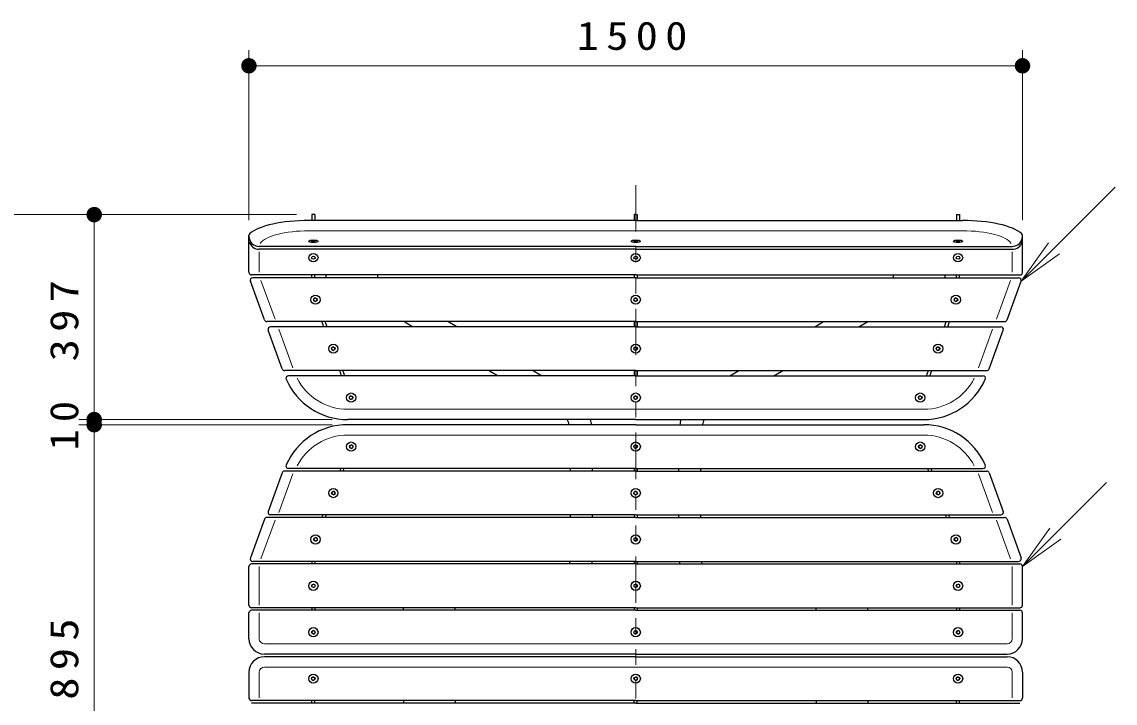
# Model space of a CAD drawing. Units: millimetres on the paper, scale 1:30. Extents: x -365 to 0, y 0 to 257.
# Drawn here: x -298.4 to -227.7, y 183.2 to 227.2 of the extents above; entities that cross this region are included whole.
import ezdxf

# ---------------------------------------------------------------- set-up
doc = ezdxf.new("R2010")
doc.units = ezdxf.units.MM
doc.linetypes.add('USER3', pattern=[8, 3, -1, 1, -1, 1, -1])
doc.layers.add('LY_1', color=7, linetype='Continuous', lineweight=25)
doc.styles.add('ＭＳ ゴシック', font='')
doc.styles.get('ＭＳ ゴシック').set_extended_font_data('MS Gothic')

# ---------------------------------------------------------------- blocks, each defined once
blk = doc.blocks.new('filled_dot')
at = {"color": 0, "linetype": 'Continuous', "lineweight": -2, "const_width": 1.25}
blk.add_lwpolyline([(-0.625, 0, 1), (0.625, 0, 1)], format="xyb", close=True, dxfattribs=at)
blk = doc.blocks.new('open_arrow')
at = {"color": 0, "linetype": 'Continuous', "lineweight": -2}
blk.add_lwpolyline([(7.5, 1.25), (0, 0), (7.5, -1.25)], dxfattribs=at)

msp = doc.modelspace()

# ---------------------------------------------------------------- linework, layer by layer
at = {"layer": 'LY_1', "lineweight": 13}
for p, q in [((-283.7, 214.389), (-283.7, 225.359)), ((-233.7, 214.389), (-233.7, 225.359)), ((-283.7, 224.359), (-233.7, 224.359)), ((-233.792, 210.432), (-227.713, 216.512)), ((-280.633, 214.737), (-304.7, 214.737)), ((-280.633, 214.737), (-294.7, 214.737)), ((-293.7, 201.489), (-293.7, 214.737)), ((-278.318, 201.489), (-294.7, 201.489)), ((-293.7, 201.156), (-293.7, 201.489)), ((-278.318, 201.156), (-294.7, 201.156)), ((-293.7, 171.323), (-293.7, 201.156)), ((-233.7, 191.989), (-228.274, 197.415))]:
    msp.add_line(p, q, dxfattribs=at)
at = {"layer": 'LY_1', "linetype": 'USER3', "lineweight": 13}
msp.add_line((-258.7, 216.643), (-258.7, 183.465), dxfattribs=at)
at = {"layer": 'LY_1', "color": 21}
for p, q in [((-258.7, 214.359), (-279.814, 214.359)), ((-258.7, 214.359), (-237.585, 214.359)), ((-283.7, 211.007), (-283.7, 213.389)), ((-233.7, 211.007), (-233.7, 213.389)), ((-258.7, 212.682), (-283.033, 212.682)), ((-258.7, 212.501), (-283.033, 212.501)), ((-258.7, 212.682), (-234.366, 212.682)), ((-258.7, 212.501), (-234.366, 212.501)), ((-258.7, 210.84), (-283.533, 210.84)), ((-258.7, 210.656), (-283.451, 210.656)), ((-258.7, 210.84), (-233.866, 210.84)), ((-258.7, 210.656), (-233.949, 210.656)), ((-282.697, 207.932), (-283.607, 210.432)), ((-234.702, 207.932), (-233.792, 210.432)), ((-258.7, 207.823), (-282.541, 207.823)), ((-258.7, 207.823), (-234.859, 207.823)), ((-281.545, 204.766), (-282.455, 207.266)), ((-258.7, 207.489), (-282.298, 207.489)), ((-258.7, 207.489), (-235.101, 207.489)), ((-235.855, 204.766), (-234.945, 207.266)), ((-258.7, 204.656), (-281.388, 204.656)), ((-258.7, 204.323), (-281.137, 204.323)), ((-258.7, 204.656), (-236.011, 204.656)), ((-258.7, 204.323), (-236.263, 204.323)), ((-258.7, 201.489), (-277.318, 201.489)), ((-258.7, 201.489), (-240.081, 201.489)), ((-258.7, 201.156), (-277.318, 201.156)), ((-258.7, 201.156), (-240.081, 201.156)), ((-281.545, 198.046), (-282.455, 195.546)), ((-258.7, 198.156), (-281.388, 198.156)), ((-258.7, 198.323), (-281.137, 198.323)), ((-258.7, 198.323), (-236.263, 198.323)), ((-258.7, 198.156), (-236.011, 198.156)), ((-235.855, 198.046), (-234.945, 195.546)), ((-282.697, 195.046), (-283.607, 192.546)), ((-258.7, 195.156), (-282.541, 195.156)), ((-258.7, 195.323), (-282.298, 195.323)), ((-258.7, 195.323), (-235.101, 195.323)), ((-258.7, 195.156), (-234.859, 195.156)), ((-234.702, 195.046), (-233.792, 192.546)), ((-258.7, 192.323), (-283.451, 192.323)), ((-258.7, 192.323), (-233.949, 192.323)), ((-283.7, 189.489), (-283.7, 191.989)), ((-258.7, 192.156), (-283.533, 192.156)), ((-258.7, 192.156), (-233.866, 192.156)), ((-233.7, 189.489), (-233.7, 191.989)), ((-283.7, 187.323), (-283.7, 188.989)), ((-258.7, 189.323), (-283.533, 189.323)), ((-258.7, 189.156), (-283.533, 189.156)), ((-258.7, 189.323), (-233.866, 189.323)), ((-258.7, 189.156), (-233.866, 189.156)), ((-233.7, 187.323), (-233.7, 188.989)), ((-258.7, 186.323), (-282.7, 186.323)), ((-258.7, 186.156), (-282.7, 186.156)), ((-258.7, 186.323), (-234.7, 186.323)), ((-258.7, 186.156), (-234.7, 186.156)), ((-283.7, 185.156), (-283.7, 183.489)), ((-233.7, 185.156), (-233.7, 183.489)), ((-258.7, 183.323), (-283.533, 183.323)), ((-258.7, 183.156), (-283.533, 183.156)), ((-258.7, 183.323), (-233.867, 183.323)), ((-258.7, 183.156), (-233.867, 183.156))]:
    msp.add_line(p, q, dxfattribs=at)
at = {"layer": 'LY_1', "color": 4}
for p, q in [((-279.433, 214.737), (-279.633, 214.737)), ((-279.633, 214.737), (-279.633, 214.359)), ((-279.433, 214.737), (-279.433, 214.359)), ((-258.8, 214.737), (-258.8, 214.359)), ((-258.7, 214.737), (-258.8, 214.737)), ((-258.7, 214.737), (-258.6, 214.737)), ((-258.6, 214.737), (-258.6, 214.359)), ((-237.966, 214.737), (-237.966, 214.359)), ((-237.966, 214.737), (-237.766, 214.737)), ((-237.766, 214.737), (-237.766, 214.359)), ((-279.633, 210.656), (-279.633, 210.84)), ((-279.433, 210.656), (-279.433, 210.84)), ((-258.8, 210.84), (-258.8, 210.656)), ((-258.6, 210.84), (-258.6, 210.656)), ((-237.966, 210.656), (-237.966, 210.84)), ((-237.766, 210.656), (-237.766, 210.84)), ((-278.864, 207.489), (-278.986, 207.823)), ((-278.652, 207.489), (-278.773, 207.823)), ((-258.8, 207.823), (-258.8, 207.489)), ((-258.6, 207.823), (-258.6, 207.489)), ((-238.748, 207.489), (-238.627, 207.823)), ((-238.535, 207.489), (-238.414, 207.823)), ((-277.712, 204.323), (-277.833, 204.656)), ((-277.499, 204.323), (-277.62, 204.656)), ((-258.8, 204.656), (-258.8, 204.323)), ((-258.6, 204.656), (-258.6, 204.323)), ((-239.9, 204.323), (-239.779, 204.656)), ((-239.688, 204.323), (-239.566, 204.656)), ((-277.773, 198.323), (-277.833, 198.156)), ((-277.56, 198.323), (-277.62, 198.156)), ((-258.8, 198.323), (-258.8, 198.156)), ((-258.6, 198.323), (-258.6, 198.156)), ((-239.84, 198.323), (-239.779, 198.156)), ((-239.627, 198.323), (-239.566, 198.156)), ((-278.925, 195.323), (-278.986, 195.156)), ((-278.712, 195.323), (-278.773, 195.156)), ((-258.8, 195.323), (-258.8, 195.156)), ((-258.6, 195.323), (-258.6, 195.156)), ((-238.687, 195.323), (-238.627, 195.156)), ((-238.474, 195.323), (-238.414, 195.156)), ((-279.633, 192.323), (-279.633, 192.156)), ((-279.433, 192.323), (-279.433, 192.156)), ((-258.8, 192.323), (-258.8, 192.156)), ((-258.6, 192.323), (-258.6, 192.156)), ((-237.966, 192.323), (-237.966, 192.156)), ((-237.766, 192.323), (-237.766, 192.156)), ((-279.633, 189.323), (-279.633, 189.156)), ((-279.433, 189.323), (-279.433, 189.156)), ((-258.8, 189.323), (-258.8, 189.156)), ((-258.6, 189.323), (-258.6, 189.156)), ((-237.966, 189.323), (-237.966, 189.156)), ((-237.766, 189.323), (-237.766, 189.156)), ((-279.633, 183.156), (-279.633, 183.323)), ((-279.433, 183.156), (-279.433, 183.323)), ((-258.8, 183.156), (-258.8, 183.323)), ((-258.6, 183.156), (-258.6, 183.323)), ((-237.967, 183.156), (-237.967, 183.323)), ((-237.767, 183.156), (-237.767, 183.323))]:
    msp.add_line(p, q, dxfattribs=at)
at = {"layer": 'LY_1', "color": 12, "lineweight": 13}
for p, q in [((-258.7, 213.692), (-279.814, 213.692)), ((-258.7, 213.692), (-237.585, 213.692)), ((-283.033, 211.007), (-283.033, 212.334)), ((-234.366, 211.007), (-234.366, 212.334)), ((-282.009, 207.989), (-282.919, 210.489)), ((-235.391, 207.989), (-234.481, 210.489)), ((-280.856, 204.823), (-281.766, 207.323)), ((-236.543, 204.823), (-235.633, 207.323)), ((-258.7, 202.156), (-277.318, 202.156)), ((-258.7, 202.156), (-240.081, 202.156)), ((-258.7, 200.489), (-277.318, 200.489)), ((-258.7, 200.489), (-240.081, 200.489)), ((-280.856, 197.989), (-281.766, 195.489)), ((-236.543, 197.989), (-235.633, 195.489)), ((-282.009, 194.989), (-282.919, 192.489)), ((-235.391, 194.989), (-234.481, 192.489)), ((-283.033, 189.489), (-283.033, 191.989)), ((-234.366, 189.489), (-234.366, 191.989)), ((-283.033, 187.323), (-283.033, 188.989)), ((-234.366, 187.323), (-234.366, 188.989)), ((-258.7, 186.989), (-282.7, 186.989)), ((-258.7, 186.989), (-234.7, 186.989)), ((-283.033, 185.156), (-283.033, 183.489)), ((-258.7, 185.489), (-282.7, 185.489)), ((-258.7, 185.489), (-234.7, 185.489)), ((-234.367, 185.156), (-234.367, 183.489))]:
    msp.add_line(p, q, dxfattribs=at)
at = {"layer": 'LY_1', "color": 190}
for p, q in [((-278.7, 210.656), (-278.7, 210.84)), ((-275.366, 210.656), (-275.366, 210.84)), ((-242.033, 210.656), (-242.033, 210.84)), ((-238.7, 210.656), (-238.7, 210.84)), ((-273.116, 207.489), (-273.693, 207.823)), ((-270.269, 207.489), (-270.847, 207.823)), ((-247.13, 207.489), (-246.553, 207.823)), ((-244.284, 207.489), (-243.706, 207.823)), ((-267.631, 204.323), (-268.208, 204.656)), ((-264.784, 204.323), (-265.362, 204.656)), ((-252.615, 204.323), (-252.038, 204.656)), ((-249.768, 204.323), (-249.191, 204.656)), ((-262.911, 198.156), (-262.911, 198.323)), ((-261.488, 198.156), (-261.488, 198.323)), ((-255.911, 198.156), (-255.911, 198.323)), ((-254.488, 198.156), (-254.488, 198.323)), ((-262.911, 195.156), (-262.911, 195.323)), ((-261.488, 195.156), (-261.488, 195.323)), ((-255.911, 195.156), (-255.911, 195.323)), ((-254.488, 195.156), (-254.488, 195.323)), ((-273.7, 189.156), (-273.7, 189.323)), ((-270.366, 189.156), (-270.366, 189.323)), ((-247.033, 189.156), (-247.033, 189.323)), ((-243.7, 189.156), (-243.7, 189.323)), ((-273.7, 183.323), (-273.7, 183.156)), ((-270.366, 183.323), (-270.366, 183.156)), ((-247.033, 183.323), (-247.033, 183.156)), ((-243.7, 183.323), (-243.7, 183.156))]:
    msp.add_line(p, q, dxfattribs=at)
at = {"layer": 'LY_1'}
for p, q in [((-279.395, 209.355), (-279.495, 209.297)), ((-279.495, 209.182), (-279.495, 209.297)), ((-279.495, 209.182), (-279.395, 209.124)), ((-279.395, 209.355), (-279.295, 209.297)), ((-279.295, 209.182), (-279.395, 209.124)), ((-279.295, 209.182), (-279.295, 209.297)), ((-258.7, 209.355), (-258.8, 209.297)), ((-258.8, 209.182), (-258.8, 209.297)), ((-258.8, 209.182), (-258.7, 209.124)), ((-258.7, 209.355), (-258.6, 209.297)), ((-258.6, 209.182), (-258.7, 209.124)), ((-258.6, 209.182), (-258.6, 209.297)), ((-238.005, 209.355), (-238.105, 209.297)), ((-238.105, 209.182), (-238.105, 209.297)), ((-238.105, 209.182), (-238.005, 209.124)), ((-238.005, 209.355), (-237.905, 209.297)), ((-237.905, 209.182), (-238.005, 209.124)), ((-237.905, 209.182), (-237.905, 209.297)), ((-278.242, 206.188), (-278.342, 206.13)), ((-278.342, 206.015), (-278.342, 206.13)), ((-278.342, 206.015), (-278.242, 205.957)), ((-278.242, 206.188), (-278.142, 206.13)), ((-278.142, 206.015), (-278.242, 205.957)), ((-278.142, 206.015), (-278.142, 206.13)), ((-258.7, 206.188), (-258.8, 206.13)), ((-258.8, 206.015), (-258.8, 206.13)), ((-258.8, 206.015), (-258.7, 205.957)), ((-258.7, 206.188), (-258.6, 206.13)), ((-258.6, 206.015), (-258.7, 205.957)), ((-258.6, 206.015), (-258.6, 206.13)), ((-239.157, 206.188), (-239.257, 206.13)), ((-239.257, 206.015), (-239.257, 206.13)), ((-239.257, 206.015), (-239.157, 205.957)), ((-239.157, 206.188), (-239.057, 206.13)), ((-239.057, 206.015), (-239.157, 205.957)), ((-239.057, 206.015), (-239.057, 206.13)), ((-277.09, 203.022), (-277.19, 202.964)), ((-277.19, 202.848), (-277.19, 202.964)), ((-277.19, 202.848), (-277.09, 202.791)), ((-277.09, 203.022), (-276.99, 202.964)), ((-276.99, 202.848), (-277.09, 202.791)), ((-276.99, 202.848), (-276.99, 202.964)), ((-258.7, 203.022), (-258.8, 202.964)), ((-258.8, 202.848), (-258.8, 202.964)), ((-258.8, 202.848), (-258.7, 202.791)), ((-258.7, 203.022), (-258.6, 202.964)), ((-258.6, 202.848), (-258.7, 202.791)), ((-258.6, 202.848), (-258.6, 202.964)), ((-240.31, 203.022), (-240.41, 202.964)), ((-240.41, 202.848), (-240.41, 202.964)), ((-240.41, 202.848), (-240.31, 202.791)), ((-240.31, 203.022), (-240.21, 202.964)), ((-240.21, 202.848), (-240.31, 202.791)), ((-240.21, 202.848), (-240.21, 202.964)), ((-277.19, 199.797), (-277.09, 199.855)), ((-277.19, 199.797), (-277.19, 199.682)), ((-277.09, 199.624), (-277.19, 199.682)), ((-276.99, 199.797), (-277.09, 199.855)), ((-277.09, 199.624), (-276.99, 199.682)), ((-276.99, 199.797), (-276.99, 199.682)), ((-258.7, 199.855), (-258.8, 199.797)), ((-258.8, 199.682), (-258.8, 199.797)), ((-258.8, 199.682), (-258.7, 199.624)), ((-258.7, 199.855), (-258.6, 199.797)), ((-258.6, 199.682), (-258.7, 199.624)), ((-258.6, 199.682), (-258.6, 199.797)), ((-240.41, 199.797), (-240.31, 199.855)), ((-240.41, 199.797), (-240.41, 199.682)), ((-240.31, 199.624), (-240.41, 199.682)), ((-240.21, 199.797), (-240.31, 199.855)), ((-240.31, 199.624), (-240.21, 199.682)), ((-240.21, 199.797), (-240.21, 199.682)), ((-278.342, 196.797), (-278.242, 196.855)), ((-278.342, 196.797), (-278.342, 196.682)), ((-278.242, 196.624), (-278.342, 196.682)), ((-278.142, 196.797), (-278.242, 196.855)), ((-278.242, 196.624), (-278.142, 196.682)), ((-278.142, 196.797), (-278.142, 196.682)), ((-258.7, 196.855), (-258.8, 196.797)), ((-258.8, 196.682), (-258.8, 196.797)), ((-258.8, 196.682), (-258.7, 196.624)), ((-258.7, 196.855), (-258.6, 196.797)), ((-258.6, 196.682), (-258.7, 196.624)), ((-258.6, 196.682), (-258.6, 196.797)), ((-239.257, 196.797), (-239.157, 196.855)), ((-239.257, 196.797), (-239.257, 196.682)), ((-239.157, 196.624), (-239.257, 196.682)), ((-239.057, 196.797), (-239.157, 196.855)), ((-239.157, 196.624), (-239.057, 196.682)), ((-239.057, 196.797), (-239.057, 196.682)), ((-279.495, 193.797), (-279.395, 193.855)), ((-279.495, 193.797), (-279.495, 193.682)), ((-279.395, 193.624), (-279.495, 193.682)), ((-279.295, 193.797), (-279.395, 193.855)), ((-279.395, 193.624), (-279.295, 193.682)), ((-279.295, 193.797), (-279.295, 193.682)), ((-258.7, 193.855), (-258.8, 193.797)), ((-258.8, 193.682), (-258.8, 193.797)), ((-258.8, 193.682), (-258.7, 193.624)), ((-258.7, 193.855), (-258.6, 193.797)), ((-258.6, 193.682), (-258.7, 193.624)), ((-258.6, 193.682), (-258.6, 193.797)), ((-238.105, 193.797), (-238.005, 193.855)), ((-238.105, 193.797), (-238.105, 193.682)), ((-238.005, 193.624), (-238.105, 193.682)), ((-237.905, 193.797), (-238.005, 193.855)), ((-238.005, 193.624), (-237.905, 193.682)), ((-237.905, 193.797), (-237.905, 193.682)), ((-279.633, 190.797), (-279.533, 190.855)), ((-279.633, 190.797), (-279.633, 190.682)), ((-279.433, 190.797), (-279.533, 190.855)), ((-279.433, 190.797), (-279.433, 190.682)), ((-258.7, 190.855), (-258.8, 190.797)), ((-258.8, 190.682), (-258.8, 190.797)), ((-258.7, 190.855), (-258.6, 190.797)), ((-258.6, 190.682), (-258.6, 190.797)), ((-237.966, 190.797), (-237.866, 190.855)), ((-237.966, 190.797), (-237.966, 190.682)), ((-237.766, 190.797), (-237.866, 190.855)), ((-237.766, 190.797), (-237.766, 190.682)), ((-279.533, 190.624), (-279.633, 190.682)), ((-279.533, 190.624), (-279.433, 190.682)), ((-258.8, 190.682), (-258.7, 190.624)), ((-258.6, 190.682), (-258.7, 190.624)), ((-237.866, 190.624), (-237.966, 190.682)), ((-237.866, 190.624), (-237.766, 190.682)), ((-279.633, 187.797), (-279.533, 187.855)), ((-279.633, 187.797), (-279.633, 187.682)), ((-279.533, 187.624), (-279.633, 187.682)), ((-279.433, 187.797), (-279.533, 187.855)), ((-279.533, 187.624), (-279.433, 187.682)), ((-279.433, 187.797), (-279.433, 187.682)), ((-258.7, 187.855), (-258.8, 187.797)), ((-258.8, 187.682), (-258.8, 187.797)), ((-258.8, 187.682), (-258.7, 187.624)), ((-258.7, 187.855), (-258.6, 187.797)), ((-258.6, 187.682), (-258.7, 187.624)), ((-258.6, 187.682), (-258.6, 187.797)), ((-237.966, 187.797), (-237.866, 187.855)), ((-237.966, 187.797), (-237.966, 187.682)), ((-237.866, 187.624), (-237.966, 187.682)), ((-237.766, 187.797), (-237.866, 187.855)), ((-237.866, 187.624), (-237.766, 187.682)), ((-237.766, 187.797), (-237.766, 187.682)), ((-279.533, 184.855), (-279.633, 184.797)), ((-279.633, 184.682), (-279.633, 184.797)), ((-279.633, 184.682), (-279.533, 184.624)), ((-279.533, 184.855), (-279.433, 184.797)), ((-279.433, 184.682), (-279.533, 184.624)), ((-279.433, 184.682), (-279.433, 184.797)), ((-258.8, 184.797), (-258.7, 184.855)), ((-258.8, 184.797), (-258.8, 184.682)), ((-258.7, 184.624), (-258.8, 184.682)), ((-258.6, 184.797), (-258.7, 184.855)), ((-258.7, 184.624), (-258.6, 184.682)), ((-258.6, 184.797), (-258.6, 184.682)), ((-237.867, 184.855), (-237.967, 184.797)), ((-237.967, 184.682), (-237.967, 184.797)), ((-237.967, 184.682), (-237.867, 184.624)), ((-237.867, 184.855), (-237.767, 184.797)), ((-237.767, 184.682), (-237.867, 184.624)), ((-237.767, 184.682), (-237.767, 184.797))]:
    msp.add_line(p, q, dxfattribs=at)
for centre, radius in [((-279.395, 209.239), 0.3), ((-279.395, 209.239), 0.116), ((-258.7, 209.239), 0.3), ((-258.7, 209.239), 0.116), ((-238.005, 209.239), 0.3), ((-238.005, 209.239), 0.116), ((-278.242, 206.073), 0.3), ((-258.7, 206.073), 0.3), ((-239.157, 206.073), 0.3), ((-278.242, 206.073), 0.116), ((-258.7, 206.073), 0.116), ((-239.157, 206.073), 0.116), ((-277.09, 202.906), 0.3), ((-277.09, 202.906), 0.116), ((-258.7, 202.906), 0.3), ((-258.7, 202.906), 0.116), ((-240.31, 202.906), 0.3), ((-240.31, 202.906), 0.116), ((-277.09, 199.739), 0.3), ((-258.7, 199.739), 0.3), ((-240.31, 199.739), 0.3), ((-277.09, 199.739), 0.116), ((-258.7, 199.739), 0.116), ((-240.31, 199.739), 0.116), ((-278.242, 196.739), 0.3), ((-278.242, 196.739), 0.116), ((-258.7, 196.739), 0.3), ((-258.7, 196.739), 0.116), ((-239.157, 196.739), 0.3), ((-239.157, 196.739), 0.116), ((-279.395, 193.739), 0.3), ((-279.395, 193.739), 0.116), ((-258.7, 193.739), 0.3), ((-258.7, 193.739), 0.116), ((-238.005, 193.739), 0.3), ((-238.005, 193.739), 0.116), ((-279.533, 190.739), 0.3), ((-279.533, 190.739), 0.116), ((-258.7, 190.739), 0.3), ((-258.7, 190.739), 0.116), ((-237.866, 190.739), 0.3), ((-237.866, 190.739), 0.116), ((-279.533, 187.739), 0.3), ((-258.7, 187.739), 0.3), ((-237.866, 187.739), 0.3), ((-279.533, 187.739), 0.116), ((-258.7, 187.739), 0.116), ((-237.866, 187.739), 0.116), ((-279.533, 184.739), 0.3), ((-279.533, 184.739), 0.116), ((-258.7, 184.739), 0.3), ((-258.7, 184.739), 0.116), ((-237.867, 184.739), 0.3), ((-237.867, 184.739), 0.116)]:
    msp.add_circle(centre, radius, dxfattribs=at)
at = {"layer": 'LY_1', "color": 21}
for centre, radius, start, end in [((-283.533, 213.389), 0.167, 131.22114, 180), ((-233.866, 213.389), 0.167, 0, 48.77886), ((-283.533, 211.007), 0.167, 180, 270), ((-283.451, 210.489), 0.167, 90, 200), ((-233.949, 210.489), 0.167, 340, 90), ((-233.866, 211.007), 0.167, 270, 0), ((-282.541, 207.989), 0.167, 200, 270), ((-234.859, 207.989), 0.167, 270, 340), ((-282.298, 207.323), 0.167, 90, 200), ((-235.101, 207.323), 0.167, 340, 90), ((-281.388, 204.823), 0.167, 200, 270), ((-281.137, 204.156), 0.167, 90, 203.57818), ((-236.263, 204.156), 0.167, 336.42182, 90), ((-236.011, 204.823), 0.167, 270, 340), ((-277.318, 205.823), 4.333, 203.57818, 270), ((-240.081, 205.823), 4.333, 270, 336.42182), ((-277.318, 196.823), 4.333, 90, 156.42182), ((-240.081, 196.823), 4.333, 23.57818, 90), ((-281.388, 197.989), 0.167, 90, 160), ((-281.137, 198.489), 0.167, 156.42182, 270), ((-236.263, 198.489), 0.167, 270, 23.57818), ((-236.011, 197.989), 0.167, 20, 90), ((-282.541, 194.989), 0.167, 90, 160), ((-282.298, 195.489), 0.167, 160, 270), ((-235.101, 195.489), 0.167, 270, 20), ((-234.859, 194.989), 0.167, 20, 90), ((-283.451, 192.489), 0.167, 160, 270), ((-233.949, 192.489), 0.167, 270, 20), ((-283.533, 191.989), 0.167, 90, 180), ((-233.866, 191.989), 0.167, 0, 90), ((-283.533, 189.489), 0.167, 180, 270), ((-233.866, 189.489), 0.167, 270, 0), ((-283.533, 188.989), 0.167, 90, 180), ((-233.866, 188.989), 0.167, 0, 90), ((-282.7, 187.323), 1, 180, 270), ((-234.7, 187.323), 1, 270, 0), ((-282.7, 185.156), 1, 90, 180), ((-234.7, 185.156), 1, 0, 90), ((-283.533, 183.489), 0.167, 180, 270), ((-233.867, 183.489), 0.167, 270, 0)]:
    msp.add_arc(centre, radius, start, end, dxfattribs=at)
at = {"layer": 'LY_1', "color": 12, "lineweight": 13}
for centre, radius, start, end in [((-277.318, 205.823), 3.667, 207.03569, 270), ((-240.081, 205.823), 3.667, 270, 332.96431), ((-277.318, 196.823), 3.667, 90, 152.96431), ((-240.081, 196.823), 3.667, 27.03569, 90), ((-282.7, 187.323), 0.333, 180, 270), ((-234.7, 187.323), 0.333, 270, 0), ((-282.7, 185.156), 0.333, 90, 180), ((-234.7, 185.156), 0.333, 0, 90)]:
    msp.add_arc(centre, radius, start, end, dxfattribs=at)
at = {"layer": 'LY_1', "color": 190}
for centre, radius, start, end in [((-265.533, 200.469), 2.622, 15.19072, 22.90339), ((-265.533, 200.469), 4.045, 9.77795, 14.60989), ((-251.866, 200.469), 4.045, 165.39011, 170.22206), ((-251.866, 200.469), 2.622, 157.09661, 164.80928), ((-265.533, 192.739), 2.622, 347.14381, 350.85509), ((-265.533, 192.739), 4.045, 351.70841, 354.0876), ((-251.866, 192.739), 4.045, 185.9124, 188.29159), ((-251.866, 192.739), 2.622, 189.14491, 192.85619)]:
    msp.add_arc(centre, radius, start, end, dxfattribs=at)
at = {"layer": 'LY_1', "color": 21}
for centre, major_axis, ratio, start_param, end_param in [((-279.814, 213.087), (-4.065, 0), 0.31301, 4.712389, 5.940037), ((-237.585, 213.087), (4.065, 0), 0.31301, 0.343148, 1.570796), ((-283.033, 213.339), (-0.667, 0), 0.984808, 6.283185, 7.853982), ((-283.033, 213.157), (-0.667, 0), 0.984808, 0.271606, 1.570796), ((-234.366, 213.339), (0.667, 0), 0.984808, 4.712389, 6.283185), ((-234.366, 213.157), (0.667, 0), 0.984808, 4.712389, 6.011579)]:
    msp.add_ellipse(centre, major_axis=major_axis, ratio=ratio, start_param=start_param, end_param=end_param, dxfattribs=at)
at = {"layer": 'LY_1', "color": 12, "lineweight": 13}
for centre, major_axis, start_param, end_param in [((-279.814, 212.682), (-3.219, 0), 4.712389, 6.089217), ((-237.585, 212.682), (3.219, 0), 0.193968, 1.570796)]:
    msp.add_ellipse(centre, major_axis=major_axis, ratio=0.31388, start_param=start_param, end_param=end_param, dxfattribs=at)
at = {"layer": 'LY_1', "color": 131}
for centre, major_axis, ratio in [((-279.533, 213.014), (0.3, 0), 0.292373), ((-279.533, 213.014), (0.115, 0), 0.292024), ((-258.7, 213.014), (0.3, 0), 0.292373), ((-258.7, 213.014), (0.115, 0), 0.292024), ((-237.866, 213.014), (-0.3, 0), 0.292373), ((-237.866, 213.014), (-0.115, 0), 0.292024), ((-279.533, 211.953), (0.3, 0), 0.884517), ((-279.533, 211.953), (0.115, 0), 0.843007), ((-258.7, 211.953), (0.3, 0), 0.884517), ((-258.7, 211.953), (0.115, 0), 0.843007), ((-237.866, 211.953), (-0.3, 0), 0.884517), ((-237.866, 211.953), (-0.115, 0), 0.843007)]:
    msp.add_ellipse(centre, major_axis=major_axis, ratio=ratio, dxfattribs=at)

# ---------------------------------------------------------------- block references
at = {"layer": 'LY_1', "lineweight": 13, "xscale": 0.4, "yscale": 0.4}
msp.add_blockref('filled_dot', (-283.7, 224.359), dxfattribs=at)
for name, p, rotation in [('filled_dot', (-233.7, 224.359), 180), ('filled_dot', (-293.7, 214.737), 270), ('open_arrow', (-233.792, 210.432), 45), ('filled_dot', (-293.7, 201.489), 270), ('filled_dot', (-293.7, 201.489), 90), ('filled_dot', (-293.7, 201.156), 90), ('filled_dot', (-293.7, 201.156), 270), ('open_arrow', (-233.7, 191.989), 45)]:
    msp.add_blockref(name, p, dxfattribs=dict(at, rotation=rotation))

# ---------------------------------------------------------------- texts
at = {"layer": 'LY_1', "insert": (-258.7, 225.359), "char_height": 1.833, "attachment_point": 8, "style": 'ＭＳ ゴシック'}
msp.add_mtext('\\T1.33;\\W1.15;1500', dxfattribs=at)
at = {"layer": 'LY_1', "char_height": 1.833, "attachment_point": 8, "rotation": 90, "style": 'ＭＳ ゴシック'}
for s, insert in [('\\T1.33;\\W1.15;397', (-294.7, 208.113)), ('\\T1.34;\\W1.1;10', (-294.7, 201.323)), ('\\T1.33;\\W1.15;895', (-294.7, 186.239))]:
    msp.add_mtext(s, dxfattribs=dict(at, insert=insert))

doc.saveas('drawing.dxf')
